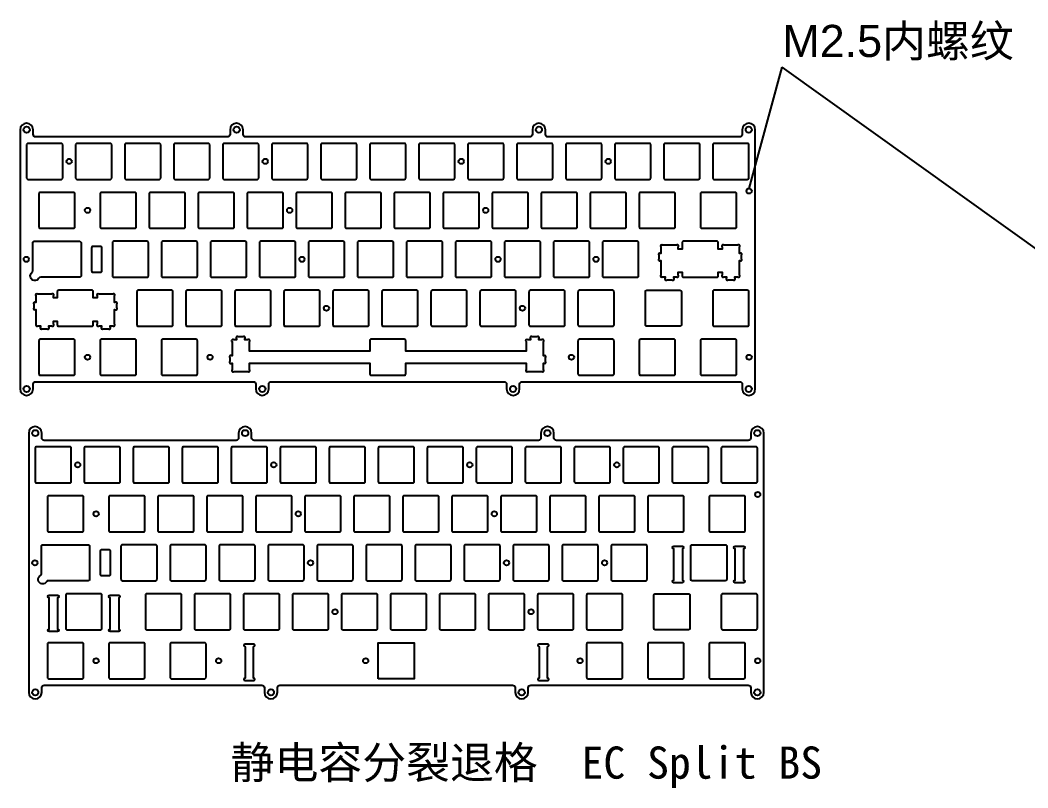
# Model space of a CAD drawing. Header units: millimetres. Extents: x -225 to 1216, y 158 to 485.
# Drawn here: x 531.9 to 923.6, y 186.5 to 485.2 of the extents above; entities that cross this region are included whole.
import ezdxf

# ---------------------------------------------------------------- set-up
doc = ezdxf.new("R2010")
doc.units = ezdxf.units.MM
doc.styles.get("Standard").update_dxf_attribs({"font": 'arial.ttf'})
doc.dimstyles.new('ISO-25', dxfattribs={"dimtxt": 2.5, "dimasz": 2.5, "dimexe": 1.25, "dimexo": 0.625, "dimtad": 1, "dimtxsty": 'Standard', "dimcen": 2.5, "dimadec": 0, "dimazin": 0, "dimtfac": 1, "dimtmove": 0, "dimatfit": 3, "dimfxl": 1, "dimarcsym": 0})

msp = doc.modelspace()

# ---------------------------------------------------------------- linework, layer by layer
at = {"color": 7, "linetype": 'Continuous', "lineweight": 25}
for points in [[(727.01, 344.51), (811.56, 344.51, -0.414214), (812.56, 343.51), (812.56, 341.71, 1), (817.61, 341.71), (817.61, 442.56, 1), (812.56, 442.56), (812.56, 440.76, -0.414214), (811.56, 439.76), (737.01, 439.76, -0.414214), (736.01, 440.76), (736.01, 442.56, 1), (730.96, 442.56), (730.96, 440.76, -0.414214), (729.96, 439.76), (619.51, 439.76, -0.414214), (618.51, 440.76), (618.51, 442.56, 1), (613.46, 442.56), (613.46, 440.76, -0.414214), (612.46, 439.76), (537.91, 439.76, -0.414214), (536.91, 440.76), (536.91, 442.56, 1), (531.86, 442.56), (531.86, 341.71, 1), (536.91, 341.71), (536.91, 343.51, -0.414214), (537.91, 344.51), (622.46, 344.51, -0.414214), (623.46, 343.51), (623.46, 341.71, 1), (628.51, 341.71), (628.51, 343.51, -0.414214), (629.51, 344.51), (719.96, 344.51, -0.414214), (720.96, 343.51), (720.96, 341.71, 1), (726.01, 341.71), (726.01, 343.51, -0.414214), (727.01, 344.51)], [(730.35, 226.46), (814.9, 226.46, -0.414214), (815.9, 225.46), (815.9, 223.66, 1), (820.95, 223.66), (820.95, 324.51, 1), (815.9, 324.51), (815.9, 322.71, -0.414214), (814.9, 321.71), (740.35, 321.71, -0.414214), (739.35, 322.71), (739.35, 324.51, 1), (734.3, 324.51), (734.3, 322.71, -0.414214), (733.3, 321.71), (622.85, 321.71, -0.414214), (621.85, 322.71), (621.85, 324.51, 1), (616.8, 324.51), (616.8, 322.71, -0.414214), (615.8, 321.71), (541.25, 321.71, -0.414214), (540.25, 322.71), (540.25, 324.51, 1), (535.2, 324.51), (535.2, 223.66, 1), (540.25, 223.66), (540.25, 225.46, -0.414214), (541.25, 226.46), (625.8, 226.46, -0.414214), (626.8, 225.46), (626.8, 223.66, 1), (631.85, 223.66), (631.85, 225.46, -0.414214), (632.85, 226.46), (723.3, 226.46, -0.414214), (724.3, 225.46), (724.3, 223.66, 1), (729.35, 223.66), (729.35, 225.46, -0.414214), (730.35, 226.46)]]:
    msp.add_lwpolyline(points, format="xyb", dxfattribs=at)
for points in [[(534.39, 436.74), (534.39, 423.74, 0.414214), (534.89, 423.24), (547.89, 423.24, 0.414214), (548.39, 423.74), (548.39, 436.74, 0.414214), (547.89, 437.24), (534.89, 437.24, 0.414214)], [(553.44, 436.74), (553.44, 423.74, 0.414214), (553.94, 423.24), (566.94, 423.24, 0.414214), (567.44, 423.74), (567.44, 436.74, 0.414214), (566.94, 437.24), (553.94, 437.24, 0.414214)], [(572.49, 436.74), (572.49, 423.74, 0.414214), (572.99, 423.24), (585.99, 423.24, 0.414214), (586.49, 423.74), (586.49, 436.74, 0.414214), (585.99, 437.24), (572.99, 437.24, 0.414214)], [(591.54, 436.74), (591.54, 423.74, 0.414214), (592.04, 423.24), (605.04, 423.24, 0.414214), (605.54, 423.74), (605.54, 436.74, 0.414214), (605.04, 437.24), (592.04, 437.24, 0.414214)], [(610.59, 436.74), (610.59, 423.74, 0.414214), (611.09, 423.24), (624.09, 423.24, 0.414214), (624.59, 423.74), (624.59, 436.74, 0.414214), (624.09, 437.24), (611.09, 437.24, 0.414214)], [(629.64, 436.74), (629.64, 423.74, 0.414214), (630.14, 423.24), (643.14, 423.24, 0.414214), (643.64, 423.74), (643.64, 436.74, 0.414214), (643.14, 437.24), (630.14, 437.24, 0.414214)], [(648.69, 436.74), (648.69, 423.74, 0.414214), (649.19, 423.24), (662.19, 423.24, 0.414214), (662.69, 423.74), (662.69, 436.74, 0.414214), (662.19, 437.24), (649.19, 437.24, 0.414214)], [(667.74, 436.74), (667.74, 423.74, 0.414214), (668.24, 423.24), (681.24, 423.24, 0.414214), (681.74, 423.74), (681.74, 436.74, 0.414214), (681.24, 437.24), (668.24, 437.24, 0.414214)], [(686.79, 436.74), (686.79, 423.74, 0.414214), (687.29, 423.24), (700.29, 423.24, 0.414214), (700.79, 423.74), (700.79, 436.74, 0.414214), (700.29, 437.24), (687.29, 437.24, 0.414214)], [(705.84, 436.74), (705.84, 423.74, 0.414214), (706.34, 423.24), (719.34, 423.24, 0.414214), (719.84, 423.74), (719.84, 436.74, 0.414214), (719.34, 437.24), (706.34, 437.24, 0.414214)], [(724.89, 436.74), (724.89, 423.74, 0.414214), (725.39, 423.24), (738.39, 423.24, 0.414214), (738.89, 423.74), (738.89, 436.74, 0.414214), (738.39, 437.24), (725.39, 437.24, 0.414214)], [(743.94, 436.74), (743.94, 423.74, 0.414214), (744.44, 423.24), (757.44, 423.24, 0.414214), (757.94, 423.74), (757.94, 436.74, 0.414214), (757.44, 437.24), (744.44, 437.24, 0.414214)], [(762.99, 436.74), (762.99, 423.74, 0.414214), (763.49, 423.24), (776.49, 423.24, 0.414214), (776.99, 423.74), (776.99, 436.74, 0.414214), (776.49, 437.24), (763.49, 437.24, 0.414214)], [(782.04, 436.74), (782.04, 423.74, 0.414214), (782.54, 423.24), (795.54, 423.24, 0.414214), (796.04, 423.74), (796.04, 436.74, 0.414214), (795.54, 437.24), (782.54, 437.24, 0.414214)], [(801.09, 436.74), (801.09, 423.74, 0.414214), (801.59, 423.24), (814.59, 423.24, 0.414214), (815.09, 423.74), (815.09, 436.74, 0.414214), (814.59, 437.24), (801.59, 437.24, 0.414214)], [(539.15, 417.69), (539.15, 404.69, 0.414214), (539.65, 404.19), (552.65, 404.19, 0.414214), (553.15, 404.69), (553.15, 417.69, 0.414214), (552.65, 418.19), (539.65, 418.19, 0.414214)], [(562.96, 417.69), (562.96, 404.69, 0.414214), (563.46, 404.19), (576.46, 404.19, 0.414214), (576.96, 404.69), (576.96, 417.69, 0.414214), (576.46, 418.19), (563.46, 418.19, 0.414214)], [(582.01, 417.69), (582.01, 404.69, 0.414214), (582.51, 404.19), (595.51, 404.19, 0.414214), (596.01, 404.69), (596.01, 417.69, 0.414214), (595.51, 418.19), (582.51, 418.19, 0.414214)], [(601.06, 417.69), (601.06, 404.69, 0.414214), (601.56, 404.19), (614.56, 404.19, 0.414214), (615.06, 404.69), (615.06, 417.69, 0.414214), (614.56, 418.19), (601.56, 418.19, 0.414214)], [(620.11, 417.69), (620.11, 404.69, 0.414214), (620.61, 404.19), (633.61, 404.19, 0.414214), (634.11, 404.69), (634.11, 417.69, 0.414214), (633.61, 418.19), (620.61, 418.19, 0.414214)], [(639.16, 417.69), (639.16, 404.69, 0.414214), (639.66, 404.19), (652.66, 404.19, 0.414214), (653.16, 404.69), (653.16, 417.69, 0.414214), (652.66, 418.19), (639.66, 418.19, 0.414214)], [(658.21, 417.69), (658.21, 404.69, 0.414214), (658.71, 404.19), (671.71, 404.19, 0.414214), (672.21, 404.69), (672.21, 417.69, 0.414214), (671.71, 418.19), (658.71, 418.19, 0.414214)], [(677.26, 417.69), (677.26, 404.69, 0.414214), (677.76, 404.19), (690.76, 404.19, 0.414214), (691.26, 404.69), (691.26, 417.69, 0.414214), (690.76, 418.19), (677.76, 418.19, 0.414214)], [(696.31, 417.69), (696.31, 404.69, 0.414214), (696.81, 404.19), (709.81, 404.19, 0.414214), (710.31, 404.69), (710.31, 417.69, 0.414214), (709.81, 418.19), (696.81, 418.19, 0.414214)], [(715.36, 417.69), (715.36, 404.69, 0.414214), (715.86, 404.19), (728.86, 404.19, 0.414214), (729.36, 404.69), (729.36, 417.69, 0.414214), (728.86, 418.19), (715.86, 418.19, 0.414214)], [(734.41, 417.69), (734.41, 404.69, 0.414214), (734.91, 404.19), (747.91, 404.19, 0.414214), (748.41, 404.69), (748.41, 417.69, 0.414214), (747.91, 418.19), (734.91, 418.19, 0.414214)], [(753.46, 417.69), (753.46, 404.69, 0.414214), (753.96, 404.19), (766.96, 404.19, 0.414214), (767.46, 404.69), (767.46, 417.69, 0.414214), (766.96, 418.19), (753.96, 418.19, 0.414214)], [(772.51, 417.69), (772.51, 404.69, 0.414214), (773.01, 404.19), (786.01, 404.19, 0.414214), (786.51, 404.69), (786.51, 417.69, 0.414214), (786.01, 418.19), (773.01, 418.19, 0.414214)], [(796.32, 417.69), (796.32, 404.69, 0.414214), (796.82, 404.19), (809.82, 404.19, 0.414214), (810.32, 404.69), (810.32, 417.69, 0.414214), (809.82, 418.19), (796.82, 418.19, 0.414214)], [(560.13, 387.14), (563.13, 387.14, 0.414214), (563.63, 387.64), (563.63, 396.64, 0.414214), (563.13, 397.14), (560.13, 397.14, 0.414214), (559.63, 396.64), (559.63, 387.64, 0.414214)], [(567.72, 398.64), (567.72, 385.64, 0.414214), (568.22, 385.14), (581.22, 385.14, 0.414214), (581.72, 385.64), (581.72, 398.64, 0.414214), (581.22, 399.14), (568.22, 399.14, 0.414214)], [(586.77, 398.64), (586.77, 385.64, 0.414214), (587.27, 385.14), (600.27, 385.14, 0.414214), (600.77, 385.64), (600.77, 398.64, 0.414214), (600.27, 399.14), (587.27, 399.14, 0.414214)], [(605.82, 398.64), (605.82, 385.64, 0.414214), (606.32, 385.14), (619.32, 385.14, 0.414214), (619.82, 385.64), (619.82, 398.64, 0.414214), (619.32, 399.14), (606.32, 399.14, 0.414214)], [(624.87, 398.64), (624.87, 385.64, 0.414214), (625.37, 385.14), (638.37, 385.14, 0.414214), (638.87, 385.64), (638.87, 398.64, 0.414214), (638.37, 399.14), (625.37, 399.14, 0.414214)], [(643.92, 398.64), (643.92, 385.64, 0.414214), (644.42, 385.14), (657.42, 385.14, 0.414214), (657.92, 385.64), (657.92, 398.64, 0.414214), (657.42, 399.14), (644.42, 399.14, 0.414214)], [(662.97, 398.64), (662.97, 385.64, 0.414214), (663.47, 385.14), (676.47, 385.14, 0.414214), (676.97, 385.64), (676.97, 398.64, 0.414214), (676.47, 399.14), (663.47, 399.14, 0.414214)], [(682.02, 398.64), (682.02, 385.64, 0.414214), (682.52, 385.14), (695.52, 385.14, 0.414214), (696.02, 385.64), (696.02, 398.64, 0.414214), (695.52, 399.14), (682.52, 399.14, 0.414214)], [(701.07, 398.64), (701.07, 385.64, 0.414214), (701.57, 385.14), (714.57, 385.14, 0.414214), (715.07, 385.64), (715.07, 398.64, 0.414214), (714.57, 399.14), (701.57, 399.14, 0.414214)], [(720.12, 398.64), (720.12, 385.64, 0.414214), (720.62, 385.14), (733.62, 385.14, 0.414214), (734.12, 385.64), (734.12, 398.64, 0.414214), (733.62, 399.14), (720.62, 399.14, 0.414214)], [(739.17, 398.64), (739.17, 385.64, 0.414214), (739.67, 385.14), (752.67, 385.14, 0.414214), (753.17, 385.64), (753.17, 398.64, 0.414214), (752.67, 399.14), (739.67, 399.14, 0.414214)], [(758.22, 398.64), (758.22, 385.64, 0.414214), (758.72, 385.14), (771.72, 385.14, 0.414214), (772.22, 385.64), (772.22, 398.64, 0.414214), (771.72, 399.14), (758.72, 399.14, 0.414214)], [(577.25, 379.59), (577.25, 366.59, 0.414214), (577.75, 366.09), (590.75, 366.09, 0.414214), (591.25, 366.59), (591.25, 379.59, 0.414214), (590.75, 380.09), (577.75, 380.09, 0.414214)], [(596.3, 379.59), (596.3, 366.59, 0.414214), (596.8, 366.09), (609.8, 366.09, 0.414214), (610.3, 366.59), (610.3, 379.59, 0.414214), (609.8, 380.09), (596.8, 380.09, 0.414214)], [(615.35, 379.59), (615.35, 366.59, 0.414214), (615.85, 366.09), (628.85, 366.09, 0.414214), (629.35, 366.59), (629.35, 379.59, 0.414214), (628.85, 380.09), (615.85, 380.09, 0.414214)], [(634.4, 379.59), (634.4, 366.59, 0.414214), (634.9, 366.09), (647.9, 366.09, 0.414214), (648.4, 366.59), (648.4, 379.59, 0.414214), (647.9, 380.09), (634.9, 380.09, 0.414214)], [(653.45, 379.59), (653.45, 366.59, 0.414214), (653.95, 366.09), (666.95, 366.09, 0.414214), (667.45, 366.59), (667.45, 379.59, 0.414214), (666.95, 380.09), (653.95, 380.09, 0.414214)], [(672.5, 379.59), (672.5, 366.59, 0.414214), (673, 366.09), (686, 366.09, 0.414214), (686.5, 366.59), (686.5, 379.59, 0.414214), (686, 380.09), (673, 380.09, 0.414214)], [(691.55, 379.59), (691.55, 366.59, 0.414214), (692.05, 366.09), (705.05, 366.09, 0.414214), (705.55, 366.59), (705.55, 379.59, 0.414214), (705.05, 380.09), (692.05, 380.09, 0.414214)], [(710.6, 379.59), (710.6, 366.59, 0.414214), (711.1, 366.09), (724.1, 366.09, 0.414214), (724.6, 366.59), (724.6, 379.59, 0.414214), (724.1, 380.09), (711.1, 380.09, 0.414214)], [(729.65, 379.59), (729.65, 366.59, 0.414214), (730.15, 366.09), (743.15, 366.09, 0.414214), (743.65, 366.59), (743.65, 379.59, 0.414214), (743.15, 380.09), (730.15, 380.09, 0.414214)], [(748.7, 379.59), (748.7, 366.59, 0.414214), (749.2, 366.09), (762.2, 366.09, 0.414214), (762.7, 366.59), (762.7, 379.59, 0.414214), (762.2, 380.09), (749.2, 380.09, 0.414214)], [(775.39, 380.09), (788.39, 380.09, -0.414214), (788.89, 379.59), (788.89, 366.59, -0.414214), (788.39, 366.09), (775.39, 366.09, -0.414214), (774.89, 366.59), (774.89, 379.59, -0.414214)], [(814.59, 380.09), (801.59, 380.09, 0.414214), (801.09, 379.59), (801.09, 366.59, 0.414214), (801.59, 366.09), (814.59, 366.09, 0.414214), (815.09, 366.59), (815.09, 379.59, 0.414214)], [(539.15, 360.54), (539.15, 347.54, 0.414214), (539.65, 347.04), (552.65, 347.04, 0.414214), (553.15, 347.54), (553.15, 360.54, 0.414214), (552.65, 361.04), (539.65, 361.04, 0.414214)], [(562.96, 360.54), (562.96, 347.54, 0.414214), (563.46, 347.04), (576.46, 347.04, 0.414214), (576.96, 347.54), (576.96, 360.54, 0.414214), (576.46, 361.04), (563.46, 361.04, 0.414214)], [(586.77, 360.54), (586.77, 347.54, 0.414214), (587.27, 347.04), (600.27, 347.04, 0.414214), (600.77, 347.54), (600.77, 360.54, 0.414214), (600.27, 361.04), (587.27, 361.04, 0.414214)], [(748.7, 360.54), (748.7, 347.54, 0.414214), (749.2, 347.04), (762.2, 347.04, 0.414214), (762.7, 347.54), (762.7, 360.54, 0.414214), (762.2, 361.04), (749.2, 361.04, 0.414214)], [(772.51, 360.54), (772.51, 347.54, 0.414214), (773.01, 347.04), (786.01, 347.04, 0.414214), (786.51, 347.54), (786.51, 360.54, 0.414214), (786.01, 361.04), (773.01, 361.04, 0.414214)], [(796.32, 360.54), (796.32, 347.54, 0.414214), (796.82, 347.04), (809.82, 347.04, 0.414214), (810.32, 347.54), (810.32, 360.54, 0.414214), (809.82, 361.04), (796.82, 361.04, 0.414214)], [(537.72, 318.69), (537.72, 305.69, 0.414214), (538.22, 305.19), (551.22, 305.19, 0.414214), (551.72, 305.69), (551.72, 318.69, 0.414214), (551.22, 319.19), (538.22, 319.19, 0.414214)], [(556.77, 318.69), (556.77, 305.69, 0.414214), (557.27, 305.19), (570.27, 305.19, 0.414214), (570.77, 305.69), (570.77, 318.69, 0.414214), (570.27, 319.19), (557.27, 319.19, 0.414214)], [(575.82, 318.69), (575.82, 305.69, 0.414214), (576.32, 305.19), (589.32, 305.19, 0.414214), (589.82, 305.69), (589.82, 318.69, 0.414214), (589.32, 319.19), (576.32, 319.19, 0.414214)], [(594.87, 318.69), (594.87, 305.69, 0.414214), (595.37, 305.19), (608.37, 305.19, 0.414214), (608.87, 305.69), (608.87, 318.69, 0.414214), (608.37, 319.19), (595.37, 319.19, 0.414214)], [(613.92, 318.69), (613.92, 305.69, 0.414214), (614.42, 305.19), (627.42, 305.19, 0.414214), (627.92, 305.69), (627.92, 318.69, 0.414214), (627.42, 319.19), (614.42, 319.19, 0.414214)], [(632.97, 318.69), (632.97, 305.69, 0.414214), (633.47, 305.19), (646.47, 305.19, 0.414214), (646.97, 305.69), (646.97, 318.69, 0.414214), (646.47, 319.19), (633.47, 319.19, 0.414214)], [(652.02, 318.69), (652.02, 305.69, 0.414214), (652.52, 305.19), (665.52, 305.19, 0.414214), (666.02, 305.69), (666.02, 318.69, 0.414214), (665.52, 319.19), (652.52, 319.19, 0.414214)], [(671.07, 318.69), (671.07, 305.69, 0.414214), (671.57, 305.19), (684.57, 305.19, 0.414214), (685.07, 305.69), (685.07, 318.69, 0.414214), (684.57, 319.19), (671.57, 319.19, 0.414214)], [(690.12, 318.69), (690.12, 305.69, 0.414214), (690.62, 305.19), (703.62, 305.19, 0.414214), (704.12, 305.69), (704.12, 318.69, 0.414214), (703.62, 319.19), (690.62, 319.19, 0.414214)], [(709.17, 318.69), (709.17, 305.69, 0.414214), (709.67, 305.19), (722.67, 305.19, 0.414214), (723.17, 305.69), (723.17, 318.69, 0.414214), (722.67, 319.19), (709.67, 319.19, 0.414214)], [(728.22, 318.69), (728.22, 305.69, 0.414214), (728.72, 305.19), (741.72, 305.19, 0.414214), (742.22, 305.69), (742.22, 318.69, 0.414214), (741.72, 319.19), (728.72, 319.19, 0.414214)], [(747.27, 318.69), (747.27, 305.69, 0.414214), (747.77, 305.19), (760.77, 305.19, 0.414214), (761.27, 305.69), (761.27, 318.69, 0.414214), (760.77, 319.19), (747.77, 319.19, 0.414214)], [(766.32, 318.69), (766.32, 305.69, 0.414214), (766.82, 305.19), (779.82, 305.19, 0.414214), (780.32, 305.69), (780.32, 318.69, 0.414214), (779.82, 319.19), (766.82, 319.19, 0.414214)], [(785.37, 318.69), (785.37, 305.69, 0.414214), (785.87, 305.19), (798.87, 305.19, 0.414214), (799.37, 305.69), (799.37, 318.69, 0.414214), (798.87, 319.19), (785.87, 319.19, 0.414214)], [(804.42, 318.69), (804.42, 305.69, 0.414214), (804.92, 305.19), (817.92, 305.19, 0.414214), (818.42, 305.69), (818.42, 318.69, 0.414214), (817.92, 319.19), (804.92, 319.19, 0.414214)], [(542.49, 299.64), (542.49, 286.64, 0.414214), (542.99, 286.14), (555.99, 286.14, 0.414214), (556.49, 286.64), (556.49, 299.64, 0.414214), (555.99, 300.14), (542.99, 300.14, 0.414214)], [(566.3, 299.64), (566.3, 286.64, 0.414214), (566.8, 286.14), (579.8, 286.14, 0.414214), (580.3, 286.64), (580.3, 299.64, 0.414214), (579.8, 300.14), (566.8, 300.14, 0.414214)], [(585.35, 299.64), (585.35, 286.64, 0.414214), (585.85, 286.14), (598.85, 286.14, 0.414214), (599.35, 286.64), (599.35, 299.64, 0.414214), (598.85, 300.14), (585.85, 300.14, 0.414214)], [(604.4, 299.64), (604.4, 286.64, 0.414214), (604.9, 286.14), (617.9, 286.14, 0.414214), (618.4, 286.64), (618.4, 299.64, 0.414214), (617.9, 300.14), (604.9, 300.14, 0.414214)], [(623.45, 299.64), (623.45, 286.64, 0.414214), (623.95, 286.14), (636.95, 286.14, 0.414214), (637.45, 286.64), (637.45, 299.64, 0.414214), (636.95, 300.14), (623.95, 300.14, 0.414214)], [(642.5, 299.64), (642.5, 286.64, 0.414214), (643, 286.14), (656, 286.14, 0.414214), (656.5, 286.64), (656.5, 299.64, 0.414214), (656, 300.14), (643, 300.14, 0.414214)], [(661.55, 299.64), (661.55, 286.64, 0.414214), (662.05, 286.14), (675.05, 286.14, 0.414214), (675.55, 286.64), (675.55, 299.64, 0.414214), (675.05, 300.14), (662.05, 300.14, 0.414214)], [(680.6, 299.64), (680.6, 286.64, 0.414214), (681.1, 286.14), (694.1, 286.14, 0.414214), (694.6, 286.64), (694.6, 299.64, 0.414214), (694.1, 300.14), (681.1, 300.14, 0.414214)], [(699.65, 299.64), (699.65, 286.64, 0.414214), (700.15, 286.14), (713.15, 286.14, 0.414214), (713.65, 286.64), (713.65, 299.64, 0.414214), (713.15, 300.14), (700.15, 300.14, 0.414214)], [(718.7, 299.64), (718.7, 286.64, 0.414214), (719.2, 286.14), (732.2, 286.14, 0.414214), (732.7, 286.64), (732.7, 299.64, 0.414214), (732.2, 300.14), (719.2, 300.14, 0.414214)], [(737.75, 299.64), (737.75, 286.64, 0.414214), (738.25, 286.14), (751.25, 286.14, 0.414214), (751.75, 286.64), (751.75, 299.64, 0.414214), (751.25, 300.14), (738.25, 300.14, 0.414214)], [(756.8, 299.64), (756.8, 286.64, 0.414214), (757.3, 286.14), (770.3, 286.14, 0.414214), (770.8, 286.64), (770.8, 299.64, 0.414214), (770.3, 300.14), (757.3, 300.14, 0.414214)], [(775.85, 299.64), (775.85, 286.64, 0.414214), (776.35, 286.14), (789.35, 286.14, 0.414214), (789.85, 286.64), (789.85, 299.64, 0.414214), (789.35, 300.14), (776.35, 300.14, 0.414214)], [(799.66, 299.64), (799.66, 286.64, 0.414214), (800.16, 286.14), (813.16, 286.14, 0.414214), (813.66, 286.64), (813.66, 299.64, 0.414214), (813.16, 300.14), (800.16, 300.14, 0.414214)], [(542.62, 267.09, 0.284915), (542.17, 266.81, -1.39196), (539.83, 269.16, 0.284915), (540.11, 269.61), (540.11, 280.59, -0.414214), (540.61, 281.09), (558.37, 281.09, -0.414214), (558.87, 280.59), (558.87, 267.59, -0.414214), (558.37, 267.09)], [(563.47, 269.09), (566.47, 269.09, 0.414214), (566.97, 269.59), (566.97, 278.59, 0.414214), (566.47, 279.09), (563.47, 279.09, 0.414214), (562.97, 278.59), (562.97, 269.59, 0.414214)], [(571.06, 280.59), (571.06, 267.59, 0.414214), (571.56, 267.09), (584.56, 267.09, 0.414214), (585.06, 267.59), (585.06, 280.59, 0.414214), (584.56, 281.09), (571.56, 281.09, 0.414214)], [(590.11, 280.59), (590.11, 267.59, 0.414214), (590.61, 267.09), (603.61, 267.09, 0.414214), (604.11, 267.59), (604.11, 280.59, 0.414214), (603.61, 281.09), (590.61, 281.09, 0.414214)], [(609.16, 280.59), (609.16, 267.59, 0.414214), (609.66, 267.09), (622.66, 267.09, 0.414214), (623.16, 267.59), (623.16, 280.59, 0.414214), (622.66, 281.09), (609.66, 281.09, 0.414214)], [(628.21, 280.59), (628.21, 267.59, 0.414214), (628.71, 267.09), (641.71, 267.09, 0.414214), (642.21, 267.59), (642.21, 280.59, 0.414214), (641.71, 281.09), (628.71, 281.09, 0.414214)], [(647.26, 280.59), (647.26, 267.59, 0.414214), (647.76, 267.09), (660.76, 267.09, 0.414214), (661.26, 267.59), (661.26, 280.59, 0.414214), (660.76, 281.09), (647.76, 281.09, 0.414214)], [(666.31, 280.59), (666.31, 267.59, 0.414214), (666.81, 267.09), (679.81, 267.09, 0.414214), (680.31, 267.59), (680.31, 280.59, 0.414214), (679.81, 281.09), (666.81, 281.09, 0.414214)], [(685.36, 280.59), (685.36, 267.59, 0.414214), (685.86, 267.09), (698.86, 267.09, 0.414214), (699.36, 267.59), (699.36, 280.59, 0.414214), (698.86, 281.09), (685.86, 281.09, 0.414214)], [(704.41, 280.59), (704.41, 267.59, 0.414214), (704.91, 267.09), (717.91, 267.09, 0.414214), (718.41, 267.59), (718.41, 280.59, 0.414214), (717.91, 281.09), (704.91, 281.09, 0.414214)], [(723.46, 280.59), (723.46, 267.59, 0.414214), (723.96, 267.09), (736.96, 267.09, 0.414214), (737.46, 267.59), (737.46, 280.59, 0.414214), (736.96, 281.09), (723.96, 281.09, 0.414214)], [(742.51, 280.59), (742.51, 267.59, 0.414214), (743.01, 267.09), (756.01, 267.09, 0.414214), (756.51, 267.59), (756.51, 280.59, 0.414214), (756.01, 281.09), (743.01, 281.09, 0.414214)], [(761.56, 280.59), (761.56, 267.59, 0.414214), (762.06, 267.09), (775.06, 267.09, 0.414214), (775.56, 267.59), (775.56, 280.59, 0.414214), (775.06, 281.09), (762.06, 281.09, 0.414214)], [(549.63, 261.54), (549.63, 248.54, 0.414214), (550.13, 248.04), (563.13, 248.04, 0.414214), (563.63, 248.54), (563.63, 261.54, 0.414214), (563.13, 262.04), (550.13, 262.04, 0.414214)], [(580.59, 261.54), (580.59, 248.54, 0.414214), (581.09, 248.04), (594.09, 248.04, 0.414214), (594.59, 248.54), (594.59, 261.54, 0.414214), (594.09, 262.04), (581.09, 262.04, 0.414214)], [(599.64, 261.54), (599.64, 248.54, 0.414214), (600.14, 248.04), (613.14, 248.04, 0.414214), (613.64, 248.54), (613.64, 261.54, 0.414214), (613.14, 262.04), (600.14, 262.04, 0.414214)], [(618.69, 261.54), (618.69, 248.54, 0.414214), (619.19, 248.04), (632.19, 248.04, 0.414214), (632.69, 248.54), (632.69, 261.54, 0.414214), (632.19, 262.04), (619.19, 262.04, 0.414214)], [(637.74, 261.54), (637.74, 248.54, 0.414214), (638.24, 248.04), (651.24, 248.04, 0.414214), (651.74, 248.54), (651.74, 261.54, 0.414214), (651.24, 262.04), (638.24, 262.04, 0.414214)], [(656.79, 261.54), (656.79, 248.54, 0.414214), (657.29, 248.04), (670.29, 248.04, 0.414214), (670.79, 248.54), (670.79, 261.54, 0.414214), (670.29, 262.04), (657.29, 262.04, 0.414214)], [(675.84, 261.54), (675.84, 248.54, 0.414214), (676.34, 248.04), (689.34, 248.04, 0.414214), (689.84, 248.54), (689.84, 261.54, 0.414214), (689.34, 262.04), (676.34, 262.04, 0.414214)], [(694.89, 261.54), (694.89, 248.54, 0.414214), (695.39, 248.04), (708.39, 248.04, 0.414214), (708.89, 248.54), (708.89, 261.54, 0.414214), (708.39, 262.04), (695.39, 262.04, 0.414214)], [(713.94, 261.54), (713.94, 248.54, 0.414214), (714.44, 248.04), (727.44, 248.04, 0.414214), (727.94, 248.54), (727.94, 261.54, 0.414214), (727.44, 262.04), (714.44, 262.04, 0.414214)], [(732.99, 261.54), (732.99, 248.54, 0.414214), (733.49, 248.04), (746.49, 248.04, 0.414214), (746.99, 248.54), (746.99, 261.54, 0.414214), (746.49, 262.04), (733.49, 262.04, 0.414214)], [(752.04, 261.54), (752.04, 248.54, 0.414214), (752.54, 248.04), (765.54, 248.04, 0.414214), (766.04, 248.54), (766.04, 261.54, 0.414214), (765.54, 262.04), (752.54, 262.04, 0.414214)], [(778.73, 262.04), (791.73, 262.04, -0.414214), (792.23, 261.54), (792.23, 248.54, -0.414214), (791.73, 248.04), (778.73, 248.04, -0.414214), (778.23, 248.54), (778.23, 261.54, -0.414214)], [(817.92, 262.04), (804.92, 262.04, 0.414214), (804.42, 261.54), (804.42, 248.54, 0.414214), (804.92, 248.04), (817.92, 248.04, 0.414214), (818.42, 248.54), (818.42, 261.54, 0.414214)], [(542.49, 242.49), (542.49, 229.49, 0.414214), (542.99, 228.99), (555.99, 228.99, 0.414214), (556.49, 229.49), (556.49, 242.49, 0.414214), (555.99, 242.99), (542.99, 242.99, 0.414214)], [(566.3, 242.49), (566.3, 229.49, 0.414214), (566.8, 228.99), (579.8, 228.99, 0.414214), (580.3, 229.49), (580.3, 242.49, 0.414214), (579.8, 242.99), (566.8, 242.99, 0.414214)], [(590.11, 242.49), (590.11, 229.49, 0.414214), (590.61, 228.99), (603.61, 228.99, 0.414214), (604.11, 229.49), (604.11, 242.49, 0.414214), (603.61, 242.99), (590.61, 242.99, 0.414214)], [(752.04, 242.49), (752.04, 229.49, 0.414214), (752.54, 228.99), (765.54, 228.99, 0.414214), (766.04, 229.49), (766.04, 242.49, 0.414214), (765.54, 242.99), (752.54, 242.99, 0.414214)], [(775.85, 242.49), (775.85, 229.49, 0.414214), (776.35, 228.99), (789.35, 228.99, 0.414214), (789.85, 229.49), (789.85, 242.49, 0.414214), (789.35, 242.99), (776.35, 242.99, 0.414214)], [(799.66, 242.49), (799.66, 229.49, 0.414214), (800.16, 228.99), (813.16, 228.99, 0.414214), (813.66, 229.49), (813.66, 242.49, 0.414214), (813.16, 242.99), (800.16, 242.99, 0.414214)]]:
    msp.add_lwpolyline(points, format="xyb", close=True)
msp.add_lwpolyline([(539.87, 385.14, 0.253709), (539.03, 384.68, -1.150967), (536.42, 386.96, 0.217646), (536.77, 387.72), (536.77, 398.64, -0.414214), (537.27, 399.14), (555.03, 399.14, -0.414214), (555.53, 398.64), (555.53, 385.64, -0.414214), (555.03, 385.14), (539.87, 385.14)], format="xyb")
at = {"color": 0}
for points in [[(804.71, 386.07, 1), (805.41, 385.37), (806.43, 385.37), (806.43, 384.88, 1), (807.14, 384.17), (809.02, 384.17, 1.000141), (809.73, 384.88), (809.73, 385.37), (810.75, 385.37, 1.000141), (811.46, 386.07), (811.46, 391.64), (811.57, 391.64, 1.000099), (812.28, 392.34), (812.28, 393.73, 1.000099), (811.57, 394.44), (811.46, 394.44), (811.46, 396.96, 1.000141), (810.75, 397.67), (805.41, 397.67, 1), (804.71, 396.96), (804.71, 396.14), (803.18, 396.14), (803.18, 398.64, 0.414214), (802.68, 399.14), (789.68, 399.14, 0.414214), (789.18, 398.64), (789.18, 396.14), (787.66, 396.14), (787.66, 396.96, 1), (786.95, 397.67), (781.61, 397.67, 1), (780.91, 396.96), (780.91, 394.44), (780.79, 394.44, 1), (780.08, 393.73), (780.08, 392.34, 1), (780.79, 391.64), (780.91, 391.64), (780.91, 386.07, 1), (781.61, 385.37), (782.63, 385.37), (782.63, 384.88, 1), (783.34, 384.17), (785.22, 384.17, 1.000141), (785.93, 384.88), (785.93, 385.37), (786.95, 385.37, 1), (787.66, 386.07), (787.66, 387.14), (789.18, 387.14), (789.18, 385.64, 0.414214), (789.68, 385.14), (802.68, 385.14, 0.414214), (803.18, 385.64), (803.18, 387.14), (804.71, 387.14)], [(561.82, 367.02, 1), (562.53, 366.32), (563.54, 366.32), (563.54, 365.83, 1), (564.25, 365.12), (566.14, 365.12, 1.000141), (566.84, 365.83), (566.84, 366.32), (567.86, 366.32, 1.000141), (568.57, 367.02), (568.57, 372.59), (568.69, 372.59, 1.000099), (569.39, 373.29), (569.39, 374.68, 1.000099), (568.69, 375.39), (568.57, 375.39), (568.57, 377.91, 1.000141), (567.86, 378.62), (562.53, 378.62, 1), (561.82, 377.91), (561.82, 377.09), (560.29, 377.09), (560.29, 379.59, 0.414214), (559.79, 380.09), (546.79, 380.09, 0.414214), (546.29, 379.59), (546.29, 377.09), (544.77, 377.09), (544.77, 377.91, 1), (544.06, 378.62), (538.73, 378.62, 1), (538.02, 377.91), (538.02, 375.39), (537.9, 375.39, 1), (537.19, 374.68), (537.19, 373.29, 1), (537.9, 372.59), (538.02, 372.59), (538.02, 367.02, 1), (538.73, 366.32), (539.74, 366.32), (539.74, 365.83, 1), (540.45, 365.12), (542.34, 365.12, 1.000141), (543.04, 365.83), (543.04, 366.32), (544.06, 366.32, 1), (544.77, 367.02), (544.77, 368.09), (546.29, 368.09), (546.29, 366.59, 0.414214), (546.79, 366.09), (559.79, 366.09, 0.414214), (560.29, 366.59), (560.29, 368.09), (561.82, 368.09)], [(735.38, 351.74, 1), (736.09, 352.44), (736.09, 353.83, 1), (735.38, 354.54), (735.26, 354.54), (735.26, 360.1, 1), (734.55, 360.81), (733.54, 360.81), (733.54, 361.3, 1), (732.83, 362.01), (730.94, 362.01, 1.000141), (730.24, 361.3), (730.24, 360.81), (729.22, 360.81, 1), (728.51, 360.1), (728.51, 356.34), (681.74, 356.34), (681.74, 360.54, 0.414214), (681.24, 361.04), (668.24, 361.04, 0.414214), (667.74, 360.54), (667.74, 356.34), (620.96, 356.34), (620.96, 360.1, 1), (620.25, 360.81), (619.24, 360.81), (619.24, 361.3, 1), (618.53, 362.01), (616.64, 362.01, 1.000141), (615.94, 361.3), (615.94, 360.81), (614.92, 360.81, 1.000141), (614.21, 360.1), (614.21, 354.54), (614.09, 354.54, 1.000099), (613.39, 353.83), (613.39, 352.45, 1.000099), (614.09, 351.74), (614.21, 351.74), (614.21, 349.21, 1.000141), (614.92, 348.51), (620.25, 348.51, 1), (620.96, 349.21), (620.96, 351.74), (667.74, 351.74), (667.74, 347.54, 0.414214), (668.24, 347.04), (681.24, 347.04, 0.414214), (681.74, 347.54), (681.74, 351.74), (728.51, 351.74), (728.51, 349.21, 1), (729.22, 348.51), (734.55, 348.51, 1), (735.26, 349.21), (735.26, 351.74)], [(785.97, 280.54), (789.27, 280.54, -1), (789.27, 279.54), (789.27, 267.34, -1), (789.27, 266.34), (785.97, 266.34, -1), (785.97, 267.34), (785.97, 279.54, -1)], [(806.52, 280.59), (806.52, 267.59, -0.414214), (806.02, 267.09), (793.02, 267.09, -0.414214), (792.52, 267.59), (792.52, 280.59, -0.414214), (793.02, 281.09), (806.02, 281.09, -0.414214)], [(809.77, 280.54), (813.07, 280.54, -1), (813.07, 279.54), (813.07, 267.34, -1), (813.07, 266.34), (809.77, 266.34, -1), (809.77, 267.34), (809.77, 279.54, -1)], [(543.08, 261.49), (546.38, 261.49, -1), (546.38, 260.49), (546.38, 248.29, -1), (546.38, 247.29), (543.08, 247.29, -1), (543.08, 248.29), (543.08, 260.49, -1)], [(566.88, 261.49), (570.18, 261.49, -1), (570.18, 260.49), (570.18, 248.29, -1), (570.18, 247.29), (566.88, 247.29, -1), (566.88, 248.29), (566.88, 260.49, -1)], [(685.08, 242.49), (685.08, 229.49, -0.414214), (684.58, 228.99), (671.58, 228.99, -0.414214), (671.08, 229.49), (671.08, 242.49, -0.414214), (671.58, 242.99), (684.58, 242.99, -0.414214)], [(619.28, 228.24), (622.58, 228.24, 1), (622.58, 229.24), (622.58, 241.44, 1), (622.58, 242.44), (619.28, 242.44, 1), (619.28, 241.44), (619.28, 229.24, 1)], [(733.58, 228.24), (736.88, 228.24, 1), (736.88, 229.24), (736.88, 241.44, 1), (736.88, 242.44), (733.58, 242.44, 1), (733.58, 241.44), (733.58, 229.24, 1)]]:
    msp.add_lwpolyline(points, format="xyb", close=True, dxfattribs=at)
msp.add_lwpolyline([(671.08, 228.99), (671.08, 242.99), (685.08, 242.99), (685.08, 228.99)], close=True, dxfattribs=at)
at = {"color": 1, "linetype": 'Continuous', "lineweight": 25}
for centre in [(534.39, 442.56), (615.99, 442.56), (733.49, 442.56), (815.09, 442.56), (534.39, 341.71), (625.99, 341.71), (723.49, 341.71), (815.09, 341.71), (537.72, 324.51), (619.33, 324.51), (736.82, 324.51), (818.42, 324.51), (537.72, 223.66), (629.33, 223.66), (726.82, 223.66), (818.42, 223.66)]:
    msp.add_circle(centre, 1.2, dxfattribs=at)
at = {"color": 6}
for centre in [(550.91, 430.24), (627.11, 430.24), (703.31, 430.24), (760.46, 430.24), (815.23, 418.71), (558.06, 411.19), (636.64, 411.19), (712.84, 411.19), (534.24, 392.14), (641.4, 392.14), (717.6, 392.14), (755.7, 392.14), (650.92, 373.09), (727.12, 373.09), (558.06, 354.04), (605.68, 354.04), (746.17, 354.04), (815.23, 354.04), (554.25, 312.19), (630.45, 312.19), (706.65, 312.19), (763.8, 312.19), (818.57, 300.66), (561.39, 293.14), (639.97, 293.14), (716.17, 293.14), (537.58, 274.09), (644.74, 274.09), (720.94, 274.09), (759.04, 274.09), (654.26, 255.04), (730.46, 255.04), (561.39, 235.99), (609.02, 235.99), (666.18, 235.99), (749.51, 235.99), (818.57, 235.99)]:
    msp.add_circle(centre, 1, dxfattribs=at)

# ---------------------------------------------------------------- texts
at = {"char_height": 12.5, "attachment_point": 1}
for s, width, gutter_width, insert in [('M2.5{\\fSimSun|b0|i0|c134|p2;内螺纹}', 96.3435, 12.5, (828.11, 483.34)), ('{\\fSimSun|b0|i0|c134|p2;静电容分裂退格  EC Split BS}', 1304.5484, 62.5, (613.7, 202.61))]:
    msp.add_mtext_dynamic_manual_height_columns(s, width=width, gutter_width=gutter_width, heights=[0], dxfattribs=dict(at, insert=insert))

# ---------------------------------------------------------------- leaders
for points in [[(815.23, 419.71), (828.11, 466.86)], [(931.85, 392.53), (828.11, 466.86)]]:
    msp.add_leader(points, dimstyle='ISO-25', override={"dimgap": 0.625, "dimtad": 0})

doc.saveas('drawing.dxf')
